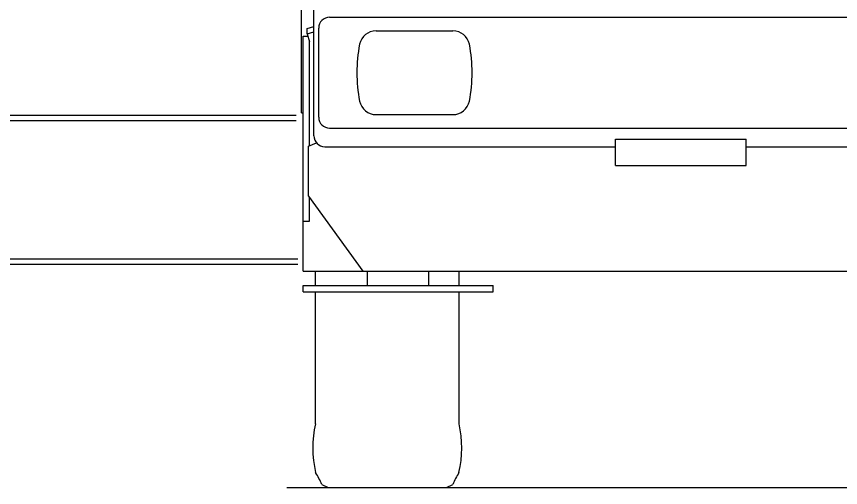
# Model space of a CAD drawing. Header units: millimetres. Extents: x -2078669 to -1085629, y -5987148 to 310365.
# Drawn here: x -1347223 to -1343435, y -4345944 to -4343779 of the extents above; entities that cross this region are included whole.
import ezdxf

# ---------------------------------------------------------------- set-up
doc = ezdxf.new("R2010")
doc.units = ezdxf.units.MM
doc.header["$LTSCALE"] = 500
doc.layers.add('D-BYP-STR8', color=5, linetype='Continuous', lineweight=25)

msp = doc.modelspace()

# ---------------------------------------------------------------- linework, layer by layer
at = {"layer": 'D-BYP-STR8'}
for p, q in [((-1345912.3, -4344222.5, 708000), (-1345912.3, -4343119.6, 708000)), ((-1345856.1, -4344327.3, 708000), (-1345856.1, -4343747.3, 708000)), ((-1345783.6, -4343782.1, 708000), (-1341053.6, -4343782.1, 708000)), ((-1345887, -4343833.5, 708000), (-1345856.1, -4343824.5, 708000)), ((-1345833.6, -4344242.1, 708000), (-1345833.6, -4343832.1, 708000)), ((-1345906.1, -4343869.2, 708000), (-1345883.8, -4343869.2, 708000)), ((-1345906.1, -4344719.6, 708000), (-1345906.1, -4343869.2, 708000)), ((-1345887, -4343858.5, 708000), (-1345887, -4343833.5, 708000)), ((-1345887, -4343858.5, 708000), (-1345856.1, -4343849.5, 708000)), ((-1345887, -4343858.5, 708000), (-1345876.1, -4343896, 708000)), ((-1345856.1, -4344209, 708000), (-1345856.1, -4343865.2, 708000)), ((-1345570.4, -4343844.8, 708000), (-1345216.7, -4343844.8, 708000)), ((-1345876.1, -4344372.4, 708000), (-1345876.1, -4343896, 708000)), ((-1349249.8, -4344232.1, 708000), (-1345938.2, -4344232.1, 708000)), ((-1345912.3, -4344222.5, 708000), (-1345906.1, -4344222.5, 708000)), ((-1345570.4, -4344229.8, 708000), (-1345216.7, -4344229.8, 708000)), ((-1349249.8, -4344257.1, 708000), (-1345938.2, -4344257.1, 708000)), ((-1345783.6, -4344292.1, 708000), (-1341053.6, -4344292.1, 708000)), ((-1345881.1, -4344374.6, 708000), (-1345844.4, -4344359.5, 708000)), ((-1344468.6, -4344463.8, 708000), (-1344468.6, -4344342.6, 708000)), ((-1344468.6, -4344342.6, 708000), (-1343868.6, -4344342.6, 708000)), ((-1343868.6, -4344463.8, 708000), (-1343868.6, -4344342.6, 708000)), ((-1345881.1, -4344604.6, 708000), (-1345881.1, -4344374.6, 708000)), ((-1345806.1, -4344377.3, 708000), (-1344468.6, -4344377.3, 708000)), ((-1343868.6, -4344377.3, 708000), (-1341031.1, -4344377.3, 708000)), ((-1344468.6, -4344463.8, 708000), (-1343868.6, -4344463.8, 708000)), ((-1345881.1, -4344604.6, 708000), (-1345631.1, -4344949.6, 708000)), ((-1345876.1, -4344719.6, 708000), (-1345876.1, -4344611.9, 708000)), ((-1345906.1, -4344719.6, 708000), (-1345876.1, -4344719.6, 708000)), ((-1345906.1, -4344949.6, 708000), (-1345906.1, -4344719.6, 708000)), ((-1345906.1, -4344719.6, 708000), (-1345876.1, -4344719.6, 708000)), ((-1348058.8, -4344892.1, 708000), (-1345930.2, -4344892.1, 708000)), ((-1348058.8, -4344917.1, 708000), (-1345930.2, -4344917.1, 708000)), ((-1345906.1, -4344949.6, 708000), (-1340931.1, -4344949.6, 708000)), ((-1345848.6, -4345014.6, 708000), (-1345848.6, -4344949.6, 708000)), ((-1345609.8, -4345014.6, 708000), (-1345609.8, -4344949.6, 708000)), ((-1345327.3, -4345014.6, 708000), (-1345327.3, -4344949.6, 708000)), ((-1345188.6, -4345014.6, 708000), (-1345188.6, -4344949.6, 708000)), ((-1345906.1, -4345014.6, 708000), (-1345031.1, -4345014.6, 708000)), ((-1345906.1, -4345044.6, 708000), (-1345906.1, -4345014.6, 708000)), ((-1345906.1, -4345044.6, 708000), (-1345031.1, -4345044.6, 708000)), ((-1345848.6, -4345650.9, 708000), (-1345848.6, -4345044.6, 708000)), ((-1345188.6, -4345650.9, 708000), (-1345188.6, -4345044.6, 708000)), ((-1345031.1, -4345044.6, 708000), (-1345031.1, -4345014.6, 708000)), ((-1345980.2, -4345943.6, 708000), (-1340848.5, -4345943.6, 708000)), ((-1345819.8, -4345929.9, 708000), (-1345791.1, -4345943.6, 708000)), ((-1345246.1, -4345943.6, 708000), (-1345217.3, -4345929.9, 708000))]:
    msp.add_line(p, q, dxfattribs=at)
for centre, radius, start, end in [((-1345783.6, -4343832.1, 708000), 50, 90, 180), ((-1345570.4, -4343921.7, 708000), 76.9, 90, 168.8891), ((-1345216.7, -4343921.7, 708000), 76.9, 11.1109, 90), ((-1344981.7, -4344037.3, 708000), 676.9, 168.8891, 191.1109), ((-1345805.4, -4344037.3, 708000), 676.9, 348.8891, 11.1109), ((-1345570.4, -4344153, 708000), 76.9, 191.1109, 270), ((-1345216.7, -4344153, 708000), 76.9, 270, 348.8891), ((-1345783.6, -4344242.1, 708000), 50, 180, 270), ((-1345806.1, -4344327.3, 708000), 50, 180, 270), ((-1345361.1, -4345762, 708000), 500, 167.1614, 193.0555), ((-1345676.1, -4345762, 708000), 500, 346.9445, 12.8386), ((-1346143.8, -4346062.3, 708000), 350, 22.2229, 32.3531), ((-1344893.3, -4346062.3, 708000), 350, 147.6469, 157.7771)]:
    msp.add_arc(centre, radius, start, end, dxfattribs=at)

doc.saveas('drawing.dxf')
